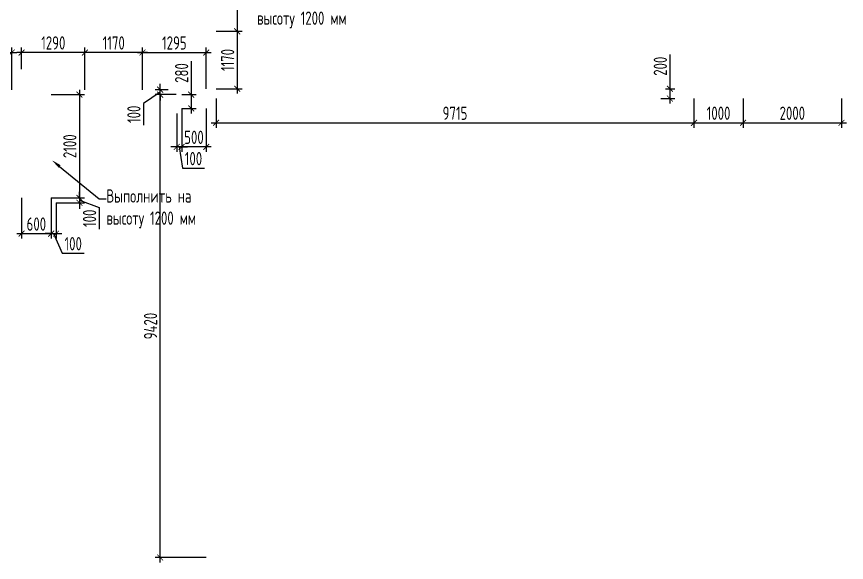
# Model space of a CAD drawing. Header units: millimetres. Extents: x -350007 to 536090, y -888 to 198380.
# Drawn here: x 346618 to 363492, y 61556 to 72665 of the extents above; entities that cross this region are included whole.
import ezdxf
from ezdxf import colors
from ezdxf.entities.mleader import LeaderData, LeaderLine
from ezdxf.math import Vec2, Vec3

# ---------------------------------------------------------------- set-up
doc = ezdxf.new("R2010")
doc.units = ezdxf.units.MM
doc.layers.add('АР_Размеры нов.', color=15, linetype='Continuous', lineweight=0)
doc.styles.add('ISOCPEUR', font='isocpeur.ttf', dxfattribs={"width": 0.7})
doc.styles.get("Standard").update_dxf_attribs({"font": 'arial.ttf'})
doc.dimstyles.new('R_100', dxfattribs={"dimtxt": 270, "dimasz": 120, "dimexe": 100, "dimexo": 0, "dimgap": 60, "dimtad": 1, "dimdec": 0, "dimrnd": 5, "dimzin": 0, "dimdsep": 46, "dimtxsty": 'ISOCPEUR', "dimblk": 'ARCHTICK', "dimcen": 0, "dimdle": 100, "dimclrd": 256, "dimclre": 256, "dimclrt": 256, "dimadec": 0, "dimazin": 0, "dimtfac": 2, "dimtdec": 0, "dimtofl": 0, "dimtmove": 1, "dimatfit": 3, "dimfxl": 1, "dimtvp": 3, "dimtolj": 1, "dimtzin": 0, "dimarcsym": 0})

# ---------------------------------------------------------------- blocks, each defined once
blk = doc.blocks.new('_ArchTick')
at = {"color": 0, "linetype": 'ByBlock', "const_width": 0.15}
blk.add_lwpolyline([(-0.5, -0.5), (0.5, 0.5)], dxfattribs=at)
blk = doc.blocks.new('*D3161')
at = {"layer": 'Defpoints', "color": 0, "transparency": 16777216}
for p in [(350475, 71933), (349178, 71176), (350475, 71196)]:
    blk.add_point(p, dxfattribs=at)
at = {"layer": 'АР_Размеры нов.', "lineweight": -2, "transparency": 16777216}
for p, q in [((349078, 71933), (350575, 71933)), ((349178, 71176), (349178, 72033)), ((350475, 71196), (350475, 72033))]:
    blk.add_line(p, q, dxfattribs=at)
at = {"layer": 'АР_Размеры нов.', "lineweight": -2, "transparency": 16777216, "xscale": 120, "yscale": 120, "zscale": 120, "rotation": 180}
blk.add_blockref('_ArchTick', (349178, 71933), dxfattribs=at)
at = {"layer": 'АР_Размеры нов.', "lineweight": -2, "transparency": 16777216, "xscale": 120, "yscale": 120, "zscale": 120}
blk.add_blockref('_ArchTick', (350475, 71933), dxfattribs=at)
at = {"layer": 'АР_Размеры нов.', "transparency": 16777216, "insert": (349826, 72128), "char_height": 270, "attachment_point": 5, "style": 'ISOCPEUR'}
blk.add_mtext('\\A1;1295', dxfattribs=at)
blk = doc.blocks.new('*D3162')
at = {"layer": 'Defpoints', "color": 0, "transparency": 16777216}
for p in [(348008, 71933), (348008, 71176), (349178, 71176)]:
    blk.add_point(p, dxfattribs=at)
at = {"layer": 'АР_Размеры нов.', "lineweight": -2, "transparency": 16777216}
for p, q in [((349278, 71933), (347908, 71933)), ((348008, 71176), (348008, 72033)), ((349178, 71176), (349178, 72033))]:
    blk.add_line(p, q, dxfattribs=at)
at = {"layer": 'АР_Размеры нов.', "lineweight": -2, "transparency": 16777216, "xscale": 120, "yscale": 120, "zscale": 120, "rotation": 180}
blk.add_blockref('_ArchTick', (348008, 71933), dxfattribs=at)
at = {"layer": 'АР_Размеры нов.', "lineweight": -2, "transparency": 16777216, "xscale": 120, "yscale": 120, "zscale": 120}
blk.add_blockref('_ArchTick', (349178, 71933), dxfattribs=at)
at = {"layer": 'АР_Размеры нов.', "transparency": 16777216, "insert": (348593, 72128), "char_height": 270, "attachment_point": 5, "style": 'ISOCPEUR'}
blk.add_mtext('\\A1;1170', dxfattribs=at)
blk = doc.blocks.new('*D3163')
at = {"layer": 'Defpoints', "color": 0, "transparency": 16777216}
for p in [(346720, 71933), (346720, 71597), (348008, 71176)]:
    blk.add_point(p, dxfattribs=at)
at = {"layer": 'АР_Размеры нов.', "lineweight": -2, "transparency": 16777216}
for p, q in [((348108, 71933), (346620, 71933)), ((346720, 71597), (346720, 72033)), ((348008, 71176), (348008, 72033))]:
    blk.add_line(p, q, dxfattribs=at)
at = {"layer": 'АР_Размеры нов.', "lineweight": -2, "transparency": 16777216, "xscale": 120, "yscale": 120, "zscale": 120, "rotation": 180}
blk.add_blockref('_ArchTick', (346720, 71933), dxfattribs=at)
at = {"layer": 'АР_Размеры нов.', "lineweight": -2, "transparency": 16777216, "xscale": 120, "yscale": 120, "zscale": 120}
blk.add_blockref('_ArchTick', (348008, 71933), dxfattribs=at)
at = {"layer": 'АР_Размеры нов.', "transparency": 16777216, "insert": (347364, 72128), "char_height": 270, "attachment_point": 5, "style": 'ISOCPEUR'}
blk.add_mtext('\\A1;1290', dxfattribs=at)
blk = doc.blocks.new('*D3164')
at = {"layer": 'Defpoints', "color": 0, "transparency": 16777216}
for p in [(349537, 71076), (349865, 71076), (350475, 61656)]:
    blk.add_point(p, dxfattribs=at)
at = {"layer": 'АР_Размеры нов.', "lineweight": -2, "transparency": 16777216}
for p, q in [((349865, 71076), (349437, 71076)), ((349537, 61556), (349537, 71176)), ((350475, 61656), (349437, 61656))]:
    blk.add_line(p, q, dxfattribs=at)
at = {"layer": 'АР_Размеры нов.', "lineweight": -2, "transparency": 16777216, "xscale": 120, "yscale": 120, "zscale": 120}
for p, rotation in [((349537, 71076), 90), ((349537, 61656), 270)]:
    blk.add_blockref('_ArchTick', p, dxfattribs=dict(at, rotation=rotation))
at = {"layer": 'АР_Размеры нов.', "transparency": 16777216, "insert": (349342, 66366), "char_height": 270, "attachment_point": 5, "rotation": 90, "style": 'ISOCPEUR'}
blk.add_mtext('\\A1;9420', dxfattribs=at)
blk = doc.blocks.new('*D3165')
at = {"layer": 'Defpoints', "color": 0, "transparency": 16777216}
for p in [(349537, 71176), (349698, 71176), (349865, 71076)]:
    blk.add_point(p, dxfattribs=at)
at = {"layer": 'АР_Размеры нов.', "lineweight": -2, "transparency": 16777216}
for p, q in [((349537, 71176), (349537, 71296)), ((349537, 71126), (349199, 70896)), ((349698, 71176), (349437, 71176)), ((349865, 71076), (349437, 71076)), ((349537, 71076), (349537, 71176)), ((349537, 71076), (349537, 70956)), ((349199, 70896), (349199, 70455))]:
    blk.add_line(p, q, dxfattribs=at)
at = {"layer": 'АР_Размеры нов.', "lineweight": -2, "transparency": 16777216, "xscale": 120, "yscale": 120, "zscale": 120}
for p, rotation in [((349537, 71176), 270), ((349537, 71076), 90)]:
    blk.add_blockref('_ArchTick', p, dxfattribs=dict(at, rotation=rotation))
at = {"layer": 'АР_Размеры нов.', "transparency": 16777216, "insert": (349004, 70676), "char_height": 270, "attachment_point": 5, "rotation": 90, "style": 'ISOCPEUR'}
blk.add_mtext('\\A1;100', dxfattribs=at)
blk = doc.blocks.new('*D3466')
at = {"layer": 'Defpoints', "color": 0, "transparency": 16777216}
for p in [(346720, 68976), (347320, 68976), (347320, 68247)]:
    blk.add_point(p, dxfattribs=at)
at = {"layer": 'АР_Размеры нов.', "lineweight": -2, "transparency": 16777216}
for p, q in [((346720, 68976), (346720, 68147)), ((347320, 68976), (347320, 68147)), ((346620, 68247), (347420, 68247))]:
    blk.add_line(p, q, dxfattribs=at)
at = {"layer": 'АР_Размеры нов.', "lineweight": -2, "transparency": 16777216, "xscale": 120, "yscale": 120, "zscale": 120, "rotation": 180}
blk.add_blockref('_ArchTick', (346720, 68247), dxfattribs=at)
at = {"layer": 'АР_Размеры нов.', "lineweight": -2, "transparency": 16777216, "xscale": 120, "yscale": 120, "zscale": 120}
blk.add_blockref('_ArchTick', (347320, 68247), dxfattribs=at)
at = {"layer": 'АР_Размеры нов.', "transparency": 16777216, "insert": (347020, 68442), "char_height": 270, "attachment_point": 5, "style": 'ISOCPEUR'}
blk.add_mtext('\\A1;600', dxfattribs=at)
blk = doc.blocks.new('*D3467')
at = {"layer": 'Defpoints', "color": 0, "transparency": 16777216}
for p in [(347320, 68976), (347420, 68875), (347420, 68247)]:
    blk.add_point(p, dxfattribs=at)
at = {"layer": 'АР_Размеры нов.', "lineweight": -2, "transparency": 16777216}
for p, q in [((347320, 68976), (347320, 68147)), ((347420, 68875), (347420, 68147)), ((347320, 68247), (347200, 68247)), ((347320, 68247), (347420, 68247)), ((347370, 68247), (347548, 67847)), ((347420, 68247), (347540, 68247)), ((347548, 67847), (347989, 67847))]:
    blk.add_line(p, q, dxfattribs=at)
at = {"layer": 'АР_Размеры нов.', "lineweight": -2, "transparency": 16777216, "xscale": 120, "yscale": 120, "zscale": 120}
blk.add_blockref('_ArchTick', (347320, 68247), dxfattribs=at)
at = {"layer": 'АР_Размеры нов.', "lineweight": -2, "transparency": 16777216, "xscale": 120, "yscale": 120, "zscale": 120, "rotation": 180}
blk.add_blockref('_ArchTick', (347420, 68247), dxfattribs=at)
at = {"layer": 'АР_Размеры нов.', "transparency": 16777216, "insert": (347769, 68042), "char_height": 270, "attachment_point": 5, "style": 'ISOCPEUR'}
blk.add_mtext('\\A1;100', dxfattribs=at)
blk = doc.blocks.new('*D3468')
at = {"layer": 'Defpoints', "color": 0, "transparency": 16777216}
for p in [(347319, 71076), (347320, 68976), (347896, 68976)]:
    blk.add_point(p, dxfattribs=at)
at = {"layer": 'АР_Размеры нов.', "lineweight": -2, "transparency": 16777216}
for p, q in [((347319, 71076), (347996, 71076)), ((347896, 71176), (347896, 68876)), ((347320, 68976), (347996, 68976))]:
    blk.add_line(p, q, dxfattribs=at)
at = {"layer": 'АР_Размеры нов.', "lineweight": -2, "transparency": 16777216, "xscale": 120, "yscale": 120, "zscale": 120}
for p, rotation in [((347896, 71076), 90), ((347896, 68976), 270)]:
    blk.add_blockref('_ArchTick', p, dxfattribs=dict(at, rotation=rotation))
at = {"layer": 'АР_Размеры нов.', "transparency": 16777216, "insert": (347701, 70026), "char_height": 270, "attachment_point": 5, "rotation": 90, "style": 'ISOCPEUR'}
blk.add_mtext('\\A1;2100', dxfattribs=at)
blk = doc.blocks.new('*D3469')
at = {"layer": 'Defpoints', "color": 0, "transparency": 16777216}
for p in [(347320, 68976), (347420, 68875), (347896, 68875)]:
    blk.add_point(p, dxfattribs=at)
at = {"layer": 'АР_Размеры нов.', "lineweight": -2, "transparency": 16777216}
for p, q in [((347896, 68976), (347896, 69096)), ((347320, 68976), (347996, 68976)), ((347420, 68875), (347996, 68875)), ((347896, 68976), (347896, 68875)), ((347896, 68926), (348297, 68781)), ((347896, 68875), (347896, 68755)), ((348297, 68781), (348297, 68340))]:
    blk.add_line(p, q, dxfattribs=at)
at = {"layer": 'АР_Размеры нов.', "lineweight": -2, "transparency": 16777216, "xscale": 120, "yscale": 120, "zscale": 120}
for p, rotation in [((347896, 68976), 270), ((347896, 68875), 90)]:
    blk.add_blockref('_ArchTick', p, dxfattribs=dict(at, rotation=rotation))
at = {"layer": 'АР_Размеры нов.', "transparency": 16777216, "insert": (348102, 68560), "char_height": 270, "attachment_point": 5, "rotation": 90, "style": 'ISOCPEUR'}
blk.add_mtext('\\A1;100', dxfattribs=at)
blk = doc.blocks.new('*D3470')
at = {"layer": 'Defpoints', "color": 0, "transparency": 16777216}
for p in [(349975, 70795), (350475, 70795), (349975, 70012)]:
    blk.add_point(p, dxfattribs=at)
at = {"layer": 'АР_Размеры нов.', "lineweight": -2, "transparency": 16777216}
for p, q in [((349975, 70795), (349975, 69912)), ((350475, 70795), (350475, 69912)), ((350575, 70012), (349875, 70012))]:
    blk.add_line(p, q, dxfattribs=at)
at = {"layer": 'АР_Размеры нов.', "lineweight": -2, "transparency": 16777216, "xscale": 120, "yscale": 120, "zscale": 120, "rotation": 180}
blk.add_blockref('_ArchTick', (349975, 70012), dxfattribs=at)
at = {"layer": 'АР_Размеры нов.', "lineweight": -2, "transparency": 16777216, "xscale": 120, "yscale": 120, "zscale": 120}
blk.add_blockref('_ArchTick', (350475, 70012), dxfattribs=at)
at = {"layer": 'АР_Размеры нов.', "transparency": 16777216, "insert": (350225, 70207), "char_height": 270, "attachment_point": 5, "style": 'ISOCPEUR'}
blk.add_mtext('\\A1;500', dxfattribs=at)
blk = doc.blocks.new('*D3471')
at = {"layer": 'Defpoints', "color": 0, "transparency": 16777216}
for p in [(349975, 70795), (349875, 70695), (349875, 70012)]:
    blk.add_point(p, dxfattribs=at)
at = {"layer": 'АР_Размеры нов.', "lineweight": -2, "transparency": 16777216}
for p, q in [((349975, 70795), (349975, 69912)), ((349875, 70695), (349875, 69912)), ((349875, 70012), (349755, 70012)), ((349975, 70012), (349875, 70012)), ((349925, 70012), (349994, 69579)), ((349975, 70012), (350095, 70012)), ((349994, 69579), (350436, 69579))]:
    blk.add_line(p, q, dxfattribs=at)
at = {"layer": 'АР_Размеры нов.', "lineweight": -2, "transparency": 16777216, "xscale": 120, "yscale": 120, "zscale": 120}
blk.add_blockref('_ArchTick', (349875, 70012), dxfattribs=at)
at = {"layer": 'АР_Размеры нов.', "lineweight": -2, "transparency": 16777216, "xscale": 120, "yscale": 120, "zscale": 120, "rotation": 180}
blk.add_blockref('_ArchTick', (349975, 70012), dxfattribs=at)
at = {"layer": 'АР_Размеры нов.', "transparency": 16777216, "insert": (350215, 69774), "char_height": 270, "attachment_point": 5, "style": 'ISOCPEUR'}
blk.add_mtext('\\A1;100', dxfattribs=at)
blk = doc.blocks.new('*D3472')
at = {"layer": 'Defpoints', "color": 0, "transparency": 16777216}
for p in [(349975, 71076), (349975, 70795), (350169, 70795)]:
    blk.add_point(p, dxfattribs=at)
at = {"layer": 'АР_Размеры нов.', "lineweight": -2, "transparency": 16777216}
for p, q in [((350169, 71756), (350169, 71076)), ((349975, 71076), (350269, 71076)), ((350169, 71176), (350169, 70695)), ((349975, 70795), (350269, 70795))]:
    blk.add_line(p, q, dxfattribs=at)
at = {"layer": 'АР_Размеры нов.', "lineweight": -2, "transparency": 16777216, "xscale": 120, "yscale": 120, "zscale": 120}
for p, rotation in [((350169, 71076), 90), ((350169, 70795), 270)]:
    blk.add_blockref('_ArchTick', p, dxfattribs=dict(at, rotation=rotation))
at = {"layer": 'АР_Размеры нов.', "transparency": 16777216, "insert": (349974, 71516), "char_height": 270, "attachment_point": 5, "rotation": 90, "style": 'ISOCPEUR'}
blk.add_mtext('\\A1;280', dxfattribs=at)
blk = doc.blocks.new('*D3954')
at = {"layer": 'Defpoints', "color": 0, "transparency": 16777216}
for p in [(359816, 71196), (359719, 70996), (359903, 70996)]:
    blk.add_point(p, dxfattribs=at)
at = {"layer": 'АР_Размеры нов.', "lineweight": -2, "transparency": 16777216}
for p, q in [((359903, 71893), (359903, 71196)), ((359903, 71296), (359903, 70896)), ((359816, 71196), (360003, 71196)), ((359719, 70996), (360003, 70996))]:
    blk.add_line(p, q, dxfattribs=at)
at = {"layer": 'АР_Размеры нов.', "lineweight": -2, "transparency": 16777216, "xscale": 120, "yscale": 120, "zscale": 120}
for p, rotation in [((359903, 71196), 90), ((359903, 70996), 270)]:
    blk.add_blockref('_ArchTick', p, dxfattribs=dict(at, rotation=rotation))
at = {"layer": 'АР_Размеры нов.', "transparency": 16777216, "insert": (359708, 71654), "char_height": 270, "attachment_point": 5, "rotation": 90, "style": 'ISOCPEUR'}
blk.add_mtext('\\A1;200', dxfattribs=at)
blk = doc.blocks.new('*D3955')
at = {"layer": 'Defpoints', "color": 0, "transparency": 16777216}
for p in [(350675, 70996), (360392, 70996), (360392, 70503)]:
    blk.add_point(p, dxfattribs=at)
at = {"layer": 'АР_Размеры нов.', "lineweight": -2, "transparency": 16777216}
for p, q in [((350675, 70996), (350675, 70403)), ((360392, 70996), (360392, 70403)), ((350575, 70503), (360492, 70503))]:
    blk.add_line(p, q, dxfattribs=at)
at = {"layer": 'АР_Размеры нов.', "lineweight": -2, "transparency": 16777216, "xscale": 120, "yscale": 120, "zscale": 120, "rotation": 180}
blk.add_blockref('_ArchTick', (350675, 70503), dxfattribs=at)
at = {"layer": 'АР_Размеры нов.', "lineweight": -2, "transparency": 16777216, "xscale": 120, "yscale": 120, "zscale": 120}
blk.add_blockref('_ArchTick', (360392, 70503), dxfattribs=at)
at = {"layer": 'АР_Размеры нов.', "transparency": 16777216, "insert": (355533, 70698), "char_height": 270, "attachment_point": 5, "style": 'ISOCPEUR'}
blk.add_mtext('\\A1;9715', dxfattribs=at)
blk = doc.blocks.new('*D3956')
at = {"layer": 'Defpoints', "color": 0, "transparency": 16777216}
for p in [(360392, 70996), (361392, 70996), (361392, 70503)]:
    blk.add_point(p, dxfattribs=at)
at = {"layer": 'АР_Размеры нов.', "lineweight": -2, "transparency": 16777216}
for p, q in [((360392, 70996), (360392, 70403)), ((361392, 70996), (361392, 70403)), ((360292, 70503), (361492, 70503))]:
    blk.add_line(p, q, dxfattribs=at)
at = {"layer": 'АР_Размеры нов.', "lineweight": -2, "transparency": 16777216, "xscale": 120, "yscale": 120, "zscale": 120, "rotation": 180}
blk.add_blockref('_ArchTick', (360392, 70503), dxfattribs=at)
at = {"layer": 'АР_Размеры нов.', "lineweight": -2, "transparency": 16777216, "xscale": 120, "yscale": 120, "zscale": 120}
blk.add_blockref('_ArchTick', (361392, 70503), dxfattribs=at)
at = {"layer": 'АР_Размеры нов.', "transparency": 16777216, "insert": (360892, 70698), "char_height": 270, "attachment_point": 5, "style": 'ISOCPEUR'}
blk.add_mtext('\\A1;1000', dxfattribs=at)
blk = doc.blocks.new('*D3957')
at = {"layer": 'Defpoints', "color": 0, "transparency": 16777216}
for p in [(361392, 70996), (363392, 70996), (363392, 70503)]:
    blk.add_point(p, dxfattribs=at)
at = {"layer": 'АР_Размеры нов.', "lineweight": -2, "transparency": 16777216}
for p, q in [((361392, 70996), (361392, 70403)), ((363392, 70996), (363392, 70403)), ((361292, 70503), (363492, 70503))]:
    blk.add_line(p, q, dxfattribs=at)
at = {"layer": 'АР_Размеры нов.', "lineweight": -2, "transparency": 16777216, "xscale": 120, "yscale": 120, "zscale": 120, "rotation": 180}
blk.add_blockref('_ArchTick', (361392, 70503), dxfattribs=at)
at = {"layer": 'АР_Размеры нов.', "lineweight": -2, "transparency": 16777216, "xscale": 120, "yscale": 120, "zscale": 120}
blk.add_blockref('_ArchTick', (363392, 70503), dxfattribs=at)
at = {"layer": 'АР_Размеры нов.', "transparency": 16777216, "insert": (362392, 70698), "char_height": 270, "attachment_point": 5, "style": 'ISOCPEUR'}
blk.add_mtext('\\A1;2000', dxfattribs=at)
blk = doc.blocks.new('*D4098')
at = {"layer": 'Defpoints', "color": 0, "transparency": 16777216}
for p in [(346520, 71933), (344995, 71176), (346520, 71176)]:
    blk.add_point(p, dxfattribs=at)
at = {"layer": 'АР_Размеры нов.', "lineweight": -2, "transparency": 16777216}
for p, q in [((344895, 71933), (346620, 71933)), ((344995, 71176), (344995, 72033)), ((346520, 71176), (346520, 72033))]:
    blk.add_line(p, q, dxfattribs=at)
at = {"layer": 'АР_Размеры нов.', "lineweight": -2, "transparency": 16777216, "xscale": 120, "yscale": 120, "zscale": 120, "rotation": 180}
blk.add_blockref('_ArchTick', (344995, 71933), dxfattribs=at)
at = {"layer": 'АР_Размеры нов.', "lineweight": -2, "transparency": 16777216, "xscale": 120, "yscale": 120, "zscale": 120}
blk.add_blockref('_ArchTick', (346520, 71933), dxfattribs=at)
at = {"layer": 'АР_Размеры нов.', "transparency": 16777216, "insert": (345757, 72128), "char_height": 270, "attachment_point": 5, "style": 'ISOCPEUR'}
blk.add_mtext('\\A1;1525', dxfattribs=at)
blk = doc.blocks.new('*D4099')
at = {"layer": 'Defpoints', "color": 0, "transparency": 16777216}
for p in [(350675, 73866), (350675, 72366), (351104, 72366)]:
    blk.add_point(p, dxfattribs=at)
at = {"layer": 'АР_Размеры нов.', "lineweight": -2, "transparency": 16777216}
for p, q in [((351104, 73966), (351104, 72266)), ((350675, 73866), (351204, 73866)), ((350675, 72366), (351204, 72366))]:
    blk.add_line(p, q, dxfattribs=at)
at = {"layer": 'АР_Размеры нов.', "lineweight": -2, "transparency": 16777216, "xscale": 120, "yscale": 120, "zscale": 120}
for p, rotation in [((351104, 73866), 90), ((351104, 72366), 270)]:
    blk.add_blockref('_ArchTick', p, dxfattribs=dict(at, rotation=rotation))
at = {"layer": 'АР_Размеры нов.', "transparency": 16777216, "insert": (350909, 73116), "char_height": 270, "attachment_point": 5, "rotation": 90, "style": 'ISOCPEUR'}
blk.add_mtext('\\A1;1500', dxfattribs=at)
blk = doc.blocks.new('*D4100')
at = {"layer": 'Defpoints', "color": 0, "transparency": 16777216}
for p in [(350675, 72366), (350675, 71196), (351104, 71196)]:
    blk.add_point(p, dxfattribs=at)
at = {"layer": 'АР_Размеры нов.', "lineweight": -2, "transparency": 16777216}
for p, q in [((351104, 72466), (351104, 71096)), ((350675, 72366), (351204, 72366)), ((350675, 71196), (351204, 71196))]:
    blk.add_line(p, q, dxfattribs=at)
at = {"layer": 'АР_Размеры нов.', "lineweight": -2, "transparency": 16777216, "xscale": 120, "yscale": 120, "zscale": 120}
for p, rotation in [((351104, 72366), 90), ((351104, 71196), 270)]:
    blk.add_blockref('_ArchTick', p, dxfattribs=dict(at, rotation=rotation))
at = {"layer": 'АР_Размеры нов.', "transparency": 16777216, "insert": (350909, 71781), "char_height": 270, "attachment_point": 5, "rotation": 90, "style": 'ISOCPEUR'}
blk.add_mtext('\\A1;1170', dxfattribs=at)

msp = doc.modelspace()

# ---------------------------------------------------------------- dimensions: what is measured, and where the dimension line sits
at = {"layer": 'АР_Размеры нов.'}
for base, p1, p2, picture, middle in [((351104.4, 72365.7), (350674.6, 73865.7), (350674.6, 72365.7), '*D4099', (350909.4, 73115.7)), ((351104.4, 71195.7), (350674.6, 72365.7), (350674.6, 71195.7), '*D4100', (350909.4, 71780.7)), ((347896.2, 68975.6), (347319.5, 71076), (347319.6, 68975.6), '*D3468', (347701.2, 70025.8)), ((349537.5, 71076), (350474.6, 61655.7), (349864.8, 71076), '*D3164', (349342.5, 66365.9))]:
    dim = msp.add_linear_dim(base=base, p1=p1, p2=p2, angle=90, dimstyle='R_100', override={"dimpost": '\\X'}, dxfattribs=at)
    dim.commit()
    dim.dimension.update_dxf_attribs({"geometry": picture, "text_midpoint": middle})
for base, p1, p2, picture, middle in [((346519.6, 71933), (344994.6, 71175.7), (346519.6, 71175.7), '*D4098', (345757.1, 72128)), ((346719.6, 71933), (348008, 71176), (346719.6, 71597), '*D3163', (347363.8, 72128)), ((348008, 71933), (349178, 71176), (348008, 71176), '*D3162', (348593, 72128)), ((350474.6, 71933), (349178, 71176), (350474.6, 71196), '*D3161', (349826.3, 72128)), ((360391.6, 70502.5), (350674.6, 70995.7), (360391.6, 70995.7), '*D3955', (355533.1, 70697.5)), ((361391.6, 70502.5), (360391.6, 70995.7), (361391.6, 70995.7), '*D3956', (360891.6, 70697.5)), ((363391.6, 70502.5), (361391.6, 70995.7), (363391.6, 70995.7), '*D3957', (362391.6, 70697.5)), ((349974.6, 70011.7), (350474.6, 70795.3), (349974.6, 70795.4), '*D3470', (350224.6, 70206.7)), ((347319.6, 68247.2), (346719.6, 68975.7), (347319.6, 68975.7), '*D3466', (347019.6, 68442.2))]:
    dim = msp.add_linear_dim(base=base, p1=p1, p2=p2, dimstyle='R_100', override={"dimpost": '\\X'}, dxfattribs=at)
    dim.commit()
    dim.dimension.update_dxf_attribs({"geometry": picture, "text_midpoint": middle})
for base, p1, p2, picture, middle in [((359903.4, 70995.7), (359815.9, 71195.8), (359718.9, 70995.7), '*D3954', (359746, 71653.5)), ((350169.3, 70795.4), (349974.6, 71076), (349974.6, 70795.4), '*D3472', (350014.9, 71516.3)), ((349537.5, 71176), (349864.8, 71076), (349697.8, 71176), '*D3165', (349199.3, 70836.3)), ((347896.2, 68875.4), (347319.6, 68975.6), (347419.5, 68875.4), '*D3469', (348297.1, 68720.8))]:
    dim = msp.add_linear_dim(base=base, p1=p1, p2=p2, angle=90, dimstyle='R_100', override={"dimpost": '\\X'}, dxfattribs=at)
    dim.commit()
    dim.dimension.update_dxf_attribs({"geometry": picture, "text_midpoint": middle, "dimtype": 160})
for base, p1, p2, picture, middle in [((349874.6, 70011.7), (349974.6, 70795.4), (349874.6, 70695.3), '*D3471', (350054.4, 69579.1)), ((347419.5, 68247.2), (347319.6, 68975.7), (347419.5, 68875.4), '*D3467', (347608, 67847.2))]:
    dim = msp.add_linear_dim(base=base, p1=p1, p2=p2, dimstyle='R_100', override={"dimpost": '\\X'}, dxfattribs=at)
    dim.commit()
    dim.dimension.update_dxf_attribs({"geometry": picture, "text_midpoint": middle, "dimtype": 160})

# ---------------------------------------------------------------- leaders
ml = msp.add_multileader_mtext('Standard', dxfattribs=at)
ml.set_content('{\\fISOCPEUR|b0|i0|c204|p34;\\H0.9x;\\W0.7;Выполнить на высоту \\fISOCPEUR|b0|i0|c0|p34;1200 \\fISOCPEUR|b0|i0|c204|p34;мм}', color=256)
ml.set_leader_properties()
ml.build(insert=Vec2(0, 0))
ml.multileader.update_dxf_attribs({"arrow_head_size": 200})
ctx = ml.context
ctx.base_point, ctx.char_height, ctx.arrow_head_size, ctx.plane_origin = Vec3(351514.1, 73027.9), 300, 200, Vec3(355789.1, 70130.7)
ctx.text_align_type = 2
notes = []
notes.append((ctx, [(1, (1, 1, 0), (353473.1, 73027.9), (-1, 0), 140.6, [(0, [(353261.5, 74216), (355051, 74732)], 0, [])])]))
ctx.mtext.insert, ctx.mtext.width, ctx.mtext.defined_height, ctx.mtext.alignment, ctx.mtext.flow_direction = Vec3(353330.5, 73218.4), 2104.827, 3647.1, 3, 5
ml = msp.add_multileader_mtext('Standard', dxfattribs=at)
ml.set_content('{\\fISOCPEUR|b0|i0|c204|p34;\\H0.9x;\\W0.7;Выполнить на высоту \\fISOCPEUR|b0|i0|c0|p34;1200 \\fISOCPEUR|b0|i0|c204|p34;мм}', color=256)
ml.set_leader_properties()
ml.build(insert=Vec2(0, 0))
ml.multileader.update_dxf_attribs({"arrow_head_size": 200})
ctx = ml.context
ctx.base_point, ctx.char_height, ctx.arrow_head_size, ctx.plane_origin = Vec3(348440.7, 68958), 300, 200, Vec3(354034.5, 65946.6)
notes.append((ctx, [(0, (1, 1, 0), (348300, 68958), (1, 0), 140.6, [(1, [(347338, 69740.8)], 0, [])])]))
ctx.mtext.insert, ctx.mtext.width, ctx.mtext.defined_height, ctx.mtext.flow_direction = Vec3(348442.7, 69148.5), 2104.827, 3647.1, 5
for ctx, leaders in notes:
    for number, flags, end, landing, length, lines in leaders:
        leader = LeaderData()
        leader.index, (leader.has_last_leader_line, leader.has_dogleg_vector, leader.attachment_direction) = number, flags
        leader.last_leader_point, leader.dogleg_vector, leader.dogleg_length = Vec3(end), Vec3(landing), length
        for number, points, colour, breaks in lines:
            line = LeaderLine()
            line.index, line.vertices, line.color, line.breaks = number, Vec3.list(points), colors.encode_raw_color(colour), breaks
            leader.lines.append(line)
        ctx.leaders.append(leader)

doc.saveas('drawing.dxf')
